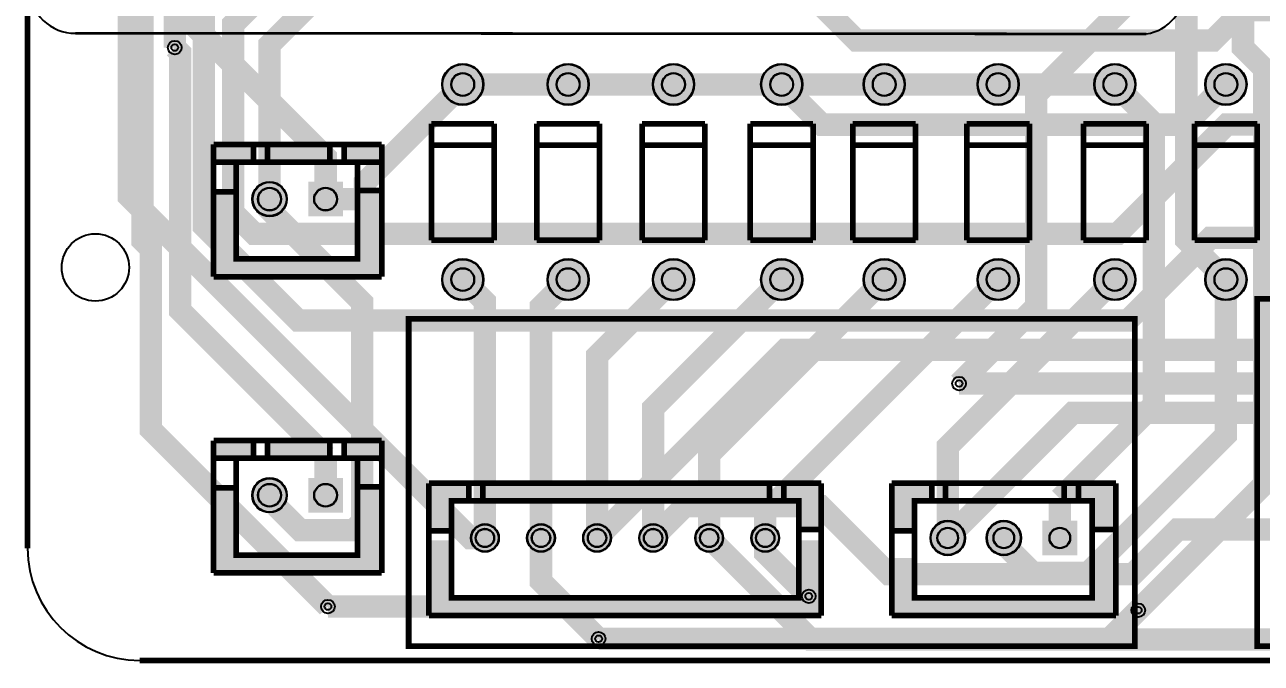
# Model space of a CAD drawing. Header units: millimetres. Extents: x -129 to 154, y 15 to 100.
# Drawn here: x 13.1 to 68.3, y 14.7 to 43.2 of the extents above; entities that cross this region are included whole.
import ezdxf

# ---------------------------------------------------------------- set-up
doc = ezdxf.new("R2010")
doc.units = ezdxf.units.MM
for name, color, linetype, true_color in [('BoardOutLine', 7, 'Continuous', 0xff00ff), ('BottomLayer', 7, 'Continuous', 0x0000ff), ('BottomSolderMaskLayer', 7, 'Continuous', 0xaa00ff), ('Document', 7, 'Continuous', 0xffffff), ('Hole', 7, 'Continuous', 0x222222), ('Multi-Layer', 7, 'Continuous', 0xc0c0c0), ('TopLayer', 7, 'Continuous', 0xff0000), ('TopSilkLayer', 7, 'Continuous', 0xffcc00), ('TopSolderMaskLayer', 7, 'Continuous', 0x800080)]:
    doc.layers.add(name, color=color, linetype=linetype, true_color=true_color)

msp = doc.modelspace()

# ---------------------------------------------------------------- hatches: boundary and pattern name
at = {"layer": 'BottomSolderMaskLayer'}
for points in [[(31.7136652273305, 40.54508509017023, 1), (33.5644653289307, 40.54508509017023, 1)], [(36.41267462534919, 40.54508509017023, 1), (38.26347472694939, 40.54508509017023, 1)], [(41.111684023368106, 40.54508509017023, 1), (42.962484124968306, 40.54508509017023, 1)], [(45.93769367538747, 40.54508509017023, 1), (47.78849377698767, 40.54508509017023, 1)], [(50.50970281940571, 40.54508509017023, 1), (52.36050292100591, 40.54508509017023, 1)], [(55.589712979425975, 40.54508509017023, 1), (57.440513081026175, 40.54508509017023, 1)], [(60.79672339344692, 40.54508509017023, 1), (62.64752349504712, 40.54508509017023, 1)], [(65.74973329946673, 40.54508509017023, 1), (67.60053340106694, 40.54508509017023, 1)], [(23.247459994920007, 35.433070866141634, 1), (24.79826009652021, 35.433070866141634, 1)], [(25.747722824477933, 36.20845778680791), (27.29852292607825, 36.20845778680791), (27.29852292607825, 34.65765768520782), (25.747722824477933, 34.65765768520782)], [(31.7136652273305, 31.84505969011923, 1), (33.5644653289307, 31.84505969011923, 1)], [(36.41267462534919, 31.84505969011923, 1), (38.26347472694939, 31.84505969011923, 1)], [(41.111684023368106, 31.84505969011923, 1), (42.962484124968306, 31.84505969011923, 1)], [(45.93769367538747, 31.84505969011923, 1), (47.78849377698767, 31.84505969011923, 1)], [(50.50970281940571, 31.84505969011923, 1), (52.36050292100591, 31.84505969011923, 1)], [(55.589712979425975, 31.84505969011923, 1), (57.440513081026175, 31.84505969011923, 1)], [(60.79672339344692, 31.84505969011923, 1), (62.64752349504712, 31.84505969011923, 1)], [(65.74973329946673, 31.84505969011923, 1), (67.60053340106694, 31.84505969011923, 1)], [(23.247459994920007, 22.22504445008883, 1), (24.79826009652021, 22.22504445008883, 1)], [(25.747722824477933, 23.00043137075511), (27.29852292607825, 23.00043137075511), (27.29852292607825, 21.449631269154906), (25.747722824477933, 21.449631269154906)], [(53.4938404876811, 20.320040640081174, 1), (55.0446405892813, 20.320040640081174, 1)], [(55.993967487935095, 20.320040640081174, 1), (57.5447675895353, 20.320040640081174, 1)], [(58.493704658377055, 21.095427560747453), (60.044504759977144, 21.095427560747453), (60.044504759977144, 19.544627459147364), (58.493704658377055, 19.544627459147364)], [(33.00314325628665, 20.320040640081174, 1), (34.25314325628665, 20.320040640081174, 1)], [(35.503270256540645, 20.320040640081174, 1), (36.753270256540645, 20.320040640081174, 1)], [(38.002889255778655, 20.320040640081174, 1), (39.252889255778655, 20.320040640081174, 1)], [(40.50327025654042, 20.320040640081174, 1), (41.75327025654042, 20.320040640081174, 1)], [(43.00314325628665, 20.320040640081174, 1), (44.25314325628665, 20.320040640081174, 1)], [(45.50327025654042, 20.320040640081174, 1), (46.75327025654042, 20.320040640081174, 1)]]:
    msp.add_hatch(color=256, dxfattribs=at).paths.add_polyline_path(points)
at = {"layer": 'Document'}
for points in [[(23.323012446024904, 37.87307594615186), (23.323012446024904, 37.09974599949203), (23.30734061468138, 37.08407416814828), (21.522987045974105, 37.08407416814828), (21.522987045974105, 37.87307594615186)], [(23.924206248412474, 37.87307594615186), (23.924206248412474, 37.08407416814828), (26.714935229870434, 37.08407416814828), (26.714935229870434, 37.83114046228093), (26.672999745999505, 37.87307594615186)], [(27.34993649987291, 37.873050546101126), (27.34993649987291, 37.08407416814828), (29.021945643891286, 37.08407416814828), (29.022936245872415, 37.08308356616703), (29.022936245872415, 37.873050546101126)], [(29.022936245872415, 35.83307086614161), (27.972999745999687, 35.83307086614161), (27.972999745999687, 32.783058166116234), (22.57299974599937, 32.783058166116234), (22.57299974599937, 35.71046482092959), (22.52301244602495, 35.783058166116234), (21.522987045974105, 35.75748031496062), (21.522987045974105, 31.97307594615188), (29.022910845821798, 31.97307594615188), (29.022936245872415, 31.973050546101035)], [(23.323012446024904, 24.66504953009894), (23.323012446024904, 23.891719583439112), (23.30734061468138, 23.876047752095474), (21.522987045974105, 23.876047752095474), (21.522987045974105, 24.66504953009894)], [(23.924206248412474, 24.66504953009894), (23.924206248412474, 23.876047752095474), (26.714935229870434, 23.876047752095474), (26.714935229870434, 24.623114046228125), (26.672999745999505, 24.66504953009894)], [(27.34993649987291, 24.66502413004821), (27.34993649987291, 23.876047752095474), (29.021945643891286, 23.876047752095474), (29.022936245872415, 23.87505715011423), (29.022936245872415, 24.66502413004821)], [(29.022936245872415, 22.625044450088808), (27.972999745999687, 22.625044450088808), (27.972999745999687, 19.57503175006343), (22.57299974599937, 19.57503175006343), (22.57299974599937, 22.50243840487667), (22.52301244602495, 22.57503175006343), (21.522987045974105, 22.5494538989077), (21.522987045974105, 18.765049530099077), (29.022910845821798, 18.765049530099077), (29.022936245872415, 18.765024130048232)], [(32.92804165608345, 21.970053340106574), (32.92804165608345, 22.770027940055797), (31.12804165608327, 22.770027940055797), (31.12804165608327, 20.62004064008113), (32.12804165608327, 20.62004064008113), (32.12804165608327, 21.970053340106574)], [(33.52804165608336, 22.770027940055797), (33.52804165608336, 21.970053340106574), (46.328041656083315, 21.970053340106574), (46.328041656083315, 22.770027940055797)], [(46.827990855981625, 21.970053340106574), (46.827990855981625, 22.770002540005066), (48.62799085598181, 22.770002540005066), (48.62799085598181, 20.620015240030398), (47.62796545593096, 20.620015240030398), (47.62796545593096, 21.970053340106574)], [(53.594107188214366, 22.733045466090857), (51.81610363220739, 22.733045466090857), (51.81610363220739, 20.70104140208275), (52.70510541021076, 20.70104140208275), (52.70510541021076, 21.971043942087817), (53.594107188214366, 21.971043942087817)], [(60.07112014224026, 22.733045466090857), (61.72212344424702, 22.733045466090857), (61.72212344424702, 20.70104140208275), (60.70612141224274, 20.70104140208275), (60.70612141224274, 21.971043942087817), (60.07112014224026, 21.971043942087817)], [(32.178028956057915, 20.22004064008115), (31.12804165608327, 20.22004064008115), (31.12804165608327, 16.87002794005582), (48.62804165608327, 16.87002794005582), (48.62804165608327, 20.22004064008115), (47.62804165608327, 20.22004064008115), (47.62804165608327, 17.670027940055775), (32.178028956057915, 17.670027940055775)], [(51.81610363220739, 19.431038862077685), (51.81610363220739, 16.891033782067552), (61.72212344424702, 16.891033782067552), (61.72212344424702, 19.431038862077685), (60.70612141224274, 19.431038862077685), (60.70612141224274, 17.653035306070592), (52.83210566421144, 17.653035306070592), (52.83210566421144, 19.431038862077685)]]:
    msp.add_hatch(color=256, dxfattribs=at).paths.add_polyline_path(points)
at = {"layer": 'Multi-Layer'}
for points in [[(31.739065278130603, 40.54508509017023, 1), (33.5390652781306, 40.54508509017023, 1)], [(36.43807467614929, 40.54508509017023, 1), (38.23807467614929, 40.54508509017023, 1)], [(41.13708407416821, 40.54508509017023, 1), (42.937084074168204, 40.54508509017023, 1)], [(45.96309372618757, 40.54508509017023, 1), (47.76309372618757, 40.54508509017023, 1)], [(50.53510287020581, 40.54508509017023, 1), (52.33510287020581, 40.54508509017023, 1)], [(55.61511303022608, 40.54508509017023, 1), (57.415113030226074, 40.54508509017023, 1)], [(60.82212344424702, 40.54508509017023, 1), (62.622123444247016, 40.54508509017023, 1)], [(65.77513335026683, 40.54508509017023, 1), (67.57513335026684, 40.54508509017023, 1)], [(23.27286004572011, 35.433070866141634, 1), (24.77286004572011, 35.433070866141634, 1)], [(25.77312674625341, 36.18305816611621), (27.273126746253638, 36.18305816611621), (27.273126746253638, 34.683058166116325), (25.77312674625341, 34.683058166116325)], [(31.739065278130603, 31.84505969011923, 1), (33.5390652781306, 31.84505969011923, 1)], [(36.43807467614929, 31.84505969011923, 1), (38.23807467614929, 31.84505969011923, 1)], [(41.13708407416821, 31.84505969011923, 1), (42.937084074168204, 31.84505969011923, 1)], [(45.96309372618757, 31.84505969011923, 1), (47.76309372618757, 31.84505969011923, 1)], [(50.53510287020581, 31.84505969011923, 1), (52.33510287020581, 31.84505969011923, 1)], [(55.61511303022608, 31.84505969011923, 1), (57.415113030226074, 31.84505969011923, 1)], [(60.82212344424702, 31.84505969011923, 1), (62.622123444247016, 31.84505969011923, 1)], [(65.77513335026683, 31.84505969011923, 1), (67.57513335026684, 31.84505969011923, 1)], [(23.27286004572011, 22.22504445008883, 1), (24.77286004572011, 22.22504445008883, 1)], [(25.77312674625341, 22.97503175006341), (27.273126746253638, 22.97503175006341), (27.273126746253638, 21.47503175006341), (25.77312674625341, 21.47503175006341)], [(53.5192405384812, 20.320040640081174, 1), (55.0192405384812, 20.320040640081174, 1)], [(56.019367538735196, 20.320040640081174, 1), (57.519367538735196, 20.320040640081174, 1)], [(58.519100838201666, 21.070027940055752), (60.019100838201666, 21.070027940055752), (60.019100838201666, 19.570027940055866), (58.519100838201666, 19.570027940055866)], [(33.02814325628665, 20.320040640081174, 1), (34.22814325628665, 20.320040640081174, 1)], [(35.528270256540644, 20.320040640081174, 1), (36.72827025654065, 20.320040640081174, 1)], [(38.02788925577865, 20.320040640081174, 1), (39.227889255778656, 20.320040640081174, 1)], [(40.52827025654042, 20.320040640081174, 1), (41.72827025654042, 20.320040640081174, 1)], [(43.02814325628665, 20.320040640081174, 1), (44.22814325628665, 20.320040640081174, 1)], [(45.52827025654042, 20.320040640081174, 1), (46.72827025654042, 20.320040640081174, 1)]]:
    msp.add_hatch(color=256, dxfattribs=at).paths.add_polyline_path(points)
at = {"layer": 'TopSolderMaskLayer'}
for points in [[(31.7136652273305, 40.54508509017023, 1), (33.5644653289307, 40.54508509017023, 1)], [(36.41267462534919, 40.54508509017023, 1), (38.26347472694939, 40.54508509017023, 1)], [(41.111684023368106, 40.54508509017023, 1), (42.962484124968306, 40.54508509017023, 1)], [(45.93769367538747, 40.54508509017023, 1), (47.78849377698767, 40.54508509017023, 1)], [(50.50970281940571, 40.54508509017023, 1), (52.36050292100591, 40.54508509017023, 1)], [(55.589712979425975, 40.54508509017023, 1), (57.440513081026175, 40.54508509017023, 1)], [(60.79672339344692, 40.54508509017023, 1), (62.64752349504712, 40.54508509017023, 1)], [(65.74973329946673, 40.54508509017023, 1), (67.60053340106694, 40.54508509017023, 1)], [(23.247459994920007, 35.433070866141634, 1), (24.79826009652021, 35.433070866141634, 1)], [(25.747722824477933, 36.20845778680791), (27.29852292607825, 36.20845778680791), (27.29852292607825, 34.65765768520782), (25.747722824477933, 34.65765768520782)], [(31.7136652273305, 31.84505969011923, 1), (33.5644653289307, 31.84505969011923, 1)], [(36.41267462534919, 31.84505969011923, 1), (38.26347472694939, 31.84505969011923, 1)], [(41.111684023368106, 31.84505969011923, 1), (42.962484124968306, 31.84505969011923, 1)], [(45.93769367538747, 31.84505969011923, 1), (47.78849377698767, 31.84505969011923, 1)], [(50.50970281940571, 31.84505969011923, 1), (52.36050292100591, 31.84505969011923, 1)], [(55.589712979425975, 31.84505969011923, 1), (57.440513081026175, 31.84505969011923, 1)], [(60.79672339344692, 31.84505969011923, 1), (62.64752349504712, 31.84505969011923, 1)], [(65.74973329946673, 31.84505969011923, 1), (67.60053340106694, 31.84505969011923, 1)], [(23.247459994920007, 22.22504445008883, 1), (24.79826009652021, 22.22504445008883, 1)], [(25.747722824477933, 23.00043137075511), (27.29852292607825, 23.00043137075511), (27.29852292607825, 21.449631269154906), (25.747722824477933, 21.449631269154906)], [(53.4938404876811, 20.320040640081174, 1), (55.0446405892813, 20.320040640081174, 1)], [(55.993967487935095, 20.320040640081174, 1), (57.5447675895353, 20.320040640081174, 1)], [(58.493704658377055, 21.095427560747453), (60.044504759977144, 21.095427560747453), (60.044504759977144, 19.544627459147364), (58.493704658377055, 19.544627459147364)], [(33.00314325628665, 20.320040640081174, 1), (34.25314325628665, 20.320040640081174, 1)], [(35.503270256540645, 20.320040640081174, 1), (36.753270256540645, 20.320040640081174, 1)], [(38.002889255778655, 20.320040640081174, 1), (39.252889255778655, 20.320040640081174, 1)], [(40.50327025654042, 20.320040640081174, 1), (41.75327025654042, 20.320040640081174, 1)], [(43.00314325628665, 20.320040640081174, 1), (44.25314325628665, 20.320040640081174, 1)], [(45.50327025654042, 20.320040640081174, 1), (46.75327025654042, 20.320040640081174, 1)]]:
    msp.add_hatch(color=256, dxfattribs=at).paths.add_polyline_path(points)

# ---------------------------------------------------------------- linework, layer by layer
at = {"layer": 'BoardOutLine', "const_width": 0.25400050800101603}
for points in [[(13.230251460503041, 19.859029718059332), (13.230251460503041, 80.85902971805945)], [(125.73025146050304, 14.859029718059332), (18.23025146050304, 14.859029718059332)]]:
    msp.add_lwpolyline(points, dxfattribs=at)
at = {"layer": 'BoardOutLine'}
msp.add_arc((18.23025146050304, 19.859029718059332), 5, 180.00000000000017, 270, dxfattribs=at)
at = {"layer": 'BottomLayer', "const_width": 1}
for points in [[(62.76438912877825, 17.097561595123125), (68.37678435356884, 22.7099568199136), (68.37678435356884, 41.250215900431726), (67.43825247650489, 42.18874777749545), (67.43825247650489, 69.01628143256278), (68.52232664465328, 70.10035560071117), (70.66329692659383, 70.10035560071117), (76.19212598425202, 75.62918465836935), (78.02829565659135, 75.62918465836935), (79.11160782321576, 76.71249682499365), (79.11160782321576, 80.36172212344422), (76.92237744475483, 82.55095250190493), (57.732639065278136, 82.55095250190493), (54.40624841249678, 79.22456184912357)], [(66.67523495046999, 31.845085090170073), (64.90993141986291, 33.610388620777144), (64.90993141986291, 68.33124206248408), (67.98232156464314, 71.40363220726442), (69.93126746253506, 71.40363220726442), (73.6602489204979, 75.13261366522727), (73.6602489204979, 80.89918719837442)], [(23.902565405130872, 78.52783845567683), (20.34884429768863, 74.9741173482347), (20.34884429768863, 64.19687579375159), (18.352908305816527, 62.2009398018796), (18.352908305816527, 33.59083058166118), (18.728321056642244, 33.21541783083558), (18.728321056642244, 25.15826771653542), (26.623672847345688, 17.262915925831862)], [(62.93558547117095, 60.754914909829836), (62.93558547117095, 44.81714503428998), (58.21701803403607, 40.09857759715521), (58.21701803403607, 30.65026670053328), (54.775565151130195, 27.208813817627515)], [(26.523342646685478, 37.18392176784346), (26.523342646685478, 37.304064008127966), (20.017881635763388, 43.80952501904994), (20.017881635763388, 52.06936753873504), (20.085191770383517, 52.13667767335528)], [(19.794361188722405, 42.1917957835916), (20.03083566167129, 41.9553213106426), (20.03083566167129, 30.468402336804616), (26.523342646685478, 23.97589535179054)], [(46.86319532639072, 40.545110490220964), (51.43520447040896, 40.545110490220964)], [(51.43520447040896, 40.545110490220964), (56.51521463042923, 40.545110490220964)], [(59.26908813817636, 22.070891541783), (63.45755651511308, 26.259359918719838), (63.45755651511308, 38.80977901955805), (61.72222504445017, 40.545110490220964)], [(26.523342646685478, 35.43309626619248), (26.523342646685478, 37.18392176784346)], [(24.022961645923488, 22.225069850139676), (24.022961645923488, 22.03075946151887), (25.38059436118874, 20.6731267462535), (27.768453136906373, 20.6731267462535), (28.157073914147986, 21.061747523495), (28.157073914147986, 30.813081026161967), (24.022961645923488, 34.94719329438658), (24.022961645923488, 35.43309626619248)], [(32.639166878333754, 31.845085090170073), (33.6282448564898, 30.856007112014254), (33.6282448564898, 20.320066040132133)], [(37.33817627635244, 31.845085090170073), (36.1283718567438, 30.635280670561315), (36.1283718567438, 20.320066040132133)], [(38.62799085598181, 20.320066040132133), (38.62799085598181, 28.435890271780522), (42.03718567437136, 31.845085090170073)], [(41.1283718567438, 20.320066040132133), (41.1283718567438, 26.110261620523147), (46.86319532639072, 31.845085090170073)], [(51.43520447040896, 31.845085090170073), (43.6282448564898, 24.03812547625091), (43.6282448564898, 20.320066040132133)], [(46.1283718567438, 20.320066040132133), (46.1283718567438, 21.45824231648453), (56.51521463042923, 31.845085090170073)], [(61.72222504445017, 31.845085090170073), (54.26934213868435, 24.392202184404255), (54.26934213868435, 20.320066040132133)], [(66.67523495046999, 31.845085090170073), (66.67523495046999, 24.91442722885438), (60.52893065786134, 18.768122936245845), (58.056997713995315, 18.768122936245845), (56.76946913893835, 20.055651511302926), (56.76946913893835, 20.320066040132133)], [(26.523342646685478, 22.225069850139676), (26.523342646685478, 23.97589535179054)], [(43.6282448564898, 20.320066040132133), (48.152501905003874, 15.795808991617946), (70.9378714757429, 15.795808991617946), (78.33792227584468, 23.1958597917195), (78.33792227584468, 24.029235458470794)], [(59.26908813817636, 20.320066040132133), (59.26908813817636, 22.070891541783)], [(38.696570993141904, 15.82374904749804), (36.1283718567438, 18.39194818389626), (36.1283718567438, 20.320066040132133)], [(46.1283718567438, 20.320066040132133), (46.1283718567438, 19.66118872237746), (48.071983743967394, 17.717576835153636)]]:
    msp.add_lwpolyline(points, dxfattribs=at)
at = {"layer": 'BottomSolderMaskLayer'}
for centre, radius in [((32.6390652781306, 40.54508509017023), 0.9254000508001016), ((37.33807467614929, 40.54508509017023), 0.9254000508001016), ((42.037084074168206, 40.54508509017023), 0.9254000508001016), ((46.86309372618757, 40.54508509017023), 0.9254000508001016), ((51.43510287020581, 40.54508509017023), 0.9254000508001016), ((56.515113030226075, 40.54508509017023), 0.9254000508001016), ((61.72212344424702, 40.54508509017023), 0.9254000508001016), ((66.67513335026683, 40.54508509017023), 0.9254000508001016), ((32.6390652781306, 40.54513589027181), 0.5141111393333897), ((37.33807467614929, 40.54513589027181), 0.5141111393333897), ((42.037084074168206, 40.54513589027181), 0.5141111393333897), ((46.86309372618757, 40.54513589027181), 0.5141111393333897), ((51.43510287020581, 40.54513589027181), 0.5141111393333897), ((56.515113030226075, 40.54513589027181), 0.5141111393333897), ((61.72212344424702, 40.54513589027181), 0.5141111393333897), ((66.67513335026683, 40.54513589027181), 0.5141111393333897), ((24.02286004572011, 35.433070866141634), 0.7754000508001018), ((24.022987045974105, 35.433070866141634), 0.5169333672000678), ((26.523114046228102, 35.433070866141634), 0.5169333672000678), ((32.6390652781306, 31.84505969011923), 0.9254000508001016), ((37.33807467614929, 31.84505969011923), 0.9254000508001016), ((42.037084074168206, 31.84505969011923), 0.9254000508001016), ((46.86309372618757, 31.84505969011923), 0.9254000508001016), ((51.43510287020581, 31.84505969011923), 0.9254000508001016), ((56.515113030226075, 31.84505969011923), 0.9254000508001016), ((61.72212344424702, 31.84505969011923), 0.9254000508001016), ((66.67513335026683, 31.84505969011923), 0.9254000508001016), ((32.6390652781306, 31.845008890017652), 0.5141111393333897), ((37.33807467614929, 31.845008890017652), 0.5141111393333897), ((42.037084074168206, 31.845008890017652), 0.5141111393333897), ((46.86309372618757, 31.845008890017652), 0.5141111393333897), ((51.43510287020581, 31.845008890017652), 0.5141111393333897), ((56.515113030226075, 31.845008890017652), 0.5141111393333897), ((61.72212344424702, 31.845008890017652), 0.5141111393333897), ((66.67513335026683, 31.845008890017652), 0.5141111393333897), ((24.02286004572011, 22.22504445008883), 0.7754000508001018), ((24.022987045974105, 22.22504445008883), 0.5169333672000678), ((26.523114046228102, 22.22504445008883), 0.5169333672000678), ((54.2692405384812, 20.320040640081174), 0.7754000508001018), ((56.769367538735196, 20.320040640081174), 0.7754000508001018), ((33.62814325628665, 20.320040640081174), 0.6250000000000001), ((33.62801625603265, 20.320040640081174), 0.41666666666666674), ((36.128270256540645, 20.320040640081174), 0.6250000000000001), ((36.128016256032424, 20.320040640081174), 0.41666666666666674), ((38.627889255778655, 20.320040640081174), 0.6250000000000001), ((38.628016256032424, 20.320040640081174), 0.41666666666666674), ((41.12827025654042, 20.320040640081174), 0.6250000000000001), ((41.12801625603265, 20.320040640081174), 0.41666666666666674), ((43.62814325628665, 20.320040640081174), 0.6250000000000001), ((43.62801625603265, 20.320040640081174), 0.41666666666666674), ((46.12827025654042, 20.320040640081174), 0.6250000000000001), ((46.128016256032424, 20.320040640081174), 0.41666666666666674), ((54.2691135382272, 20.320040640081174), 0.4652531606138482), ((56.7691135382272, 20.320040640081174), 0.4652531606138482), ((59.269113538226975, 20.320040640081174), 0.4652531606138482)]:
    msp.add_circle(centre, radius, dxfattribs=at)
at = {"layer": 'Hole'}
for centre in [(19.794259588519253, 42.19177038354064), (54.77546355092704, 27.208788417576784), (48.07188214376424, 17.71755143510279), (26.623571247142536, 17.262890525781017), (62.764287528575096, 17.097536195072394), (38.69646939293875, 15.823723647447196)]:
    msp.add_circle(centre, 0.15250190500381003, dxfattribs=at)
at = {"layer": 'Multi-Layer'}
for centre, radius in [((19.794259588519253, 42.19177038354064), 0.30500381000762006), ((32.6390652781306, 40.54508509017023), 0.9000000000000001), ((37.33807467614929, 40.54508509017023), 0.9000000000000001), ((42.037084074168206, 40.54508509017023), 0.9000000000000001), ((46.86309372618757, 40.54508509017023), 0.9000000000000001), ((51.43510287020581, 40.54508509017023), 0.9000000000000001), ((56.515113030226075, 40.54508509017023), 0.9000000000000001), ((61.72212344424702, 40.54508509017023), 0.9000000000000001), ((66.67513335026683, 40.54508509017023), 0.9000000000000001), ((32.6390652781306, 40.54513589027181), 0.5), ((37.33807467614929, 40.54513589027181), 0.5), ((42.037084074168206, 40.54513589027181), 0.5), ((46.86309372618757, 40.54513589027181), 0.5), ((51.43510287020581, 40.54513589027181), 0.5), ((56.515113030226075, 40.54513589027181), 0.5), ((61.72212344424702, 40.54513589027181), 0.5), ((66.67513335026683, 40.54513589027181), 0.5), ((24.02286004572011, 35.433070866141634), 0.7500000000000001), ((24.022987045974105, 35.433070866141634), 0.5), ((26.523114046228102, 35.433070866141634), 0.5), ((16.256032512065076, 32.385064770129475), 1.5000000000000002), ((32.6390652781306, 31.84505969011923), 0.9000000000000001), ((37.33807467614929, 31.84505969011923), 0.9000000000000001), ((42.037084074168206, 31.84505969011923), 0.9000000000000001), ((46.86309372618757, 31.84505969011923), 0.9000000000000001), ((51.43510287020581, 31.84505969011923), 0.9000000000000001), ((56.515113030226075, 31.84505969011923), 0.9000000000000001), ((61.72212344424702, 31.84505969011923), 0.9000000000000001), ((66.67513335026683, 31.84505969011923), 0.9000000000000001), ((32.6390652781306, 31.845008890017652), 0.5), ((37.33807467614929, 31.845008890017652), 0.5), ((42.037084074168206, 31.845008890017652), 0.5), ((46.86309372618757, 31.845008890017652), 0.5), ((51.43510287020581, 31.845008890017652), 0.5), ((56.515113030226075, 31.845008890017652), 0.5), ((61.72212344424702, 31.845008890017652), 0.5), ((66.67513335026683, 31.845008890017652), 0.5), ((54.77546355092704, 27.208788417576784), 0.30500381000762006), ((24.02286004572011, 22.22504445008883), 0.7500000000000001), ((24.022987045974105, 22.22504445008883), 0.5), ((26.523114046228102, 22.22504445008883), 0.5), ((54.2692405384812, 20.320040640081174), 0.7500000000000001), ((56.769367538735196, 20.320040640081174), 0.7500000000000001), ((33.62814325628665, 20.320040640081174), 0.6000000000000001), ((33.62801625603265, 20.320040640081174), 0.4), ((36.128270256540645, 20.320040640081174), 0.6000000000000001), ((36.128016256032424, 20.320040640081174), 0.4), ((38.627889255778655, 20.320040640081174), 0.6000000000000001), ((38.628016256032424, 20.320040640081174), 0.4), ((41.12827025654042, 20.320040640081174), 0.6000000000000001), ((41.12801625603265, 20.320040640081174), 0.4), ((43.62814325628665, 20.320040640081174), 0.6000000000000001), ((43.62801625603265, 20.320040640081174), 0.4), ((46.12827025654042, 20.320040640081174), 0.6000000000000001), ((46.128016256032424, 20.320040640081174), 0.4), ((54.2691135382272, 20.320040640081174), 0.4500127000254001), ((56.7691135382272, 20.320040640081174), 0.4500127000254001), ((59.269113538226975, 20.320040640081174), 0.4500127000254001), ((48.07188214376424, 17.71755143510279), 0.30500381000762006), ((26.623571247142536, 17.262890525781017), 0.30500381000762006), ((62.764287528575096, 17.097536195072394), 0.30500381000762006), ((38.69646939293875, 15.823723647447196), 0.30500381000762006)]:
    msp.add_circle(centre, radius, dxfattribs=at)
at = {"layer": 'TopLayer', "const_width": 1}
for points in [[(53.82611125222252, 84.48567437134875), (125.93482346964697, 84.48567437134875), (129.89900939801896, 80.52148844297687), (129.89900939801896, 24.15064770129527), (126.44460248920495, 20.69624079248149), (64.52181864363729, 20.69624079248149), (62.53172466344927, 18.706146812293582), (51.637896875793786, 18.706146812293582), (48.6091948183896, 21.734848869697657), (42.543154686309435, 21.734848869697657), (41.1283718567438, 20.320066040132133)], [(33.6282448564898, 20.320066040132133), (32.975971551943076, 20.320066040132133), (17.744069088138303, 35.55196850393702), (17.744069088138303, 68.26316992633986), (22.260960121920334, 72.78006096012189), (23.65059690119392, 72.78006096012189)], [(123.98206756413515, 49.881915163830286), (96.23733807467625, 49.881915163830286), (81.02067564135132, 34.66525273050547), (81.02067564135132, 34.2885699771399), (75.44561849123716, 28.71351282702551), (47.0214376428753, 28.71351282702551), (38.62799085598181, 20.320066040132133)], [(19.794361188722405, 42.1917957835916), (19.794361188722405, 45.82095504191011), (21.31963423926868, 47.346228092456045)], [(70.23124206248417, 33.528092456184936), (70.0549657099316, 33.70436880873763), (65.98816357632722, 33.70436880873763), (62.29931419862828, 30.015519431038797), (25.30287020574042, 30.015519431038797), (21.096113792227698, 34.22227584455163), (21.096113792227698, 44.29949199898397), (22.90307340614686, 46.10645161290313), (32.64475488950984, 46.10645161290313)], [(75.23505207010408, 42.06250952501898), (71.93558547117095, 38.763042926085745), (66.7146050292099, 38.763042926085745), (61.83271526543058, 33.881153162306305), (23.3460502921007, 33.881153162306305), (22.397866395732763, 34.829337058674014), (22.397866395732763, 43.22557785115566), (23.241402082804143, 44.06911353822704)], [(25.781407162814276, 44.06911353822704), (24.022961645923488, 42.31066802133603), (24.022961645923488, 35.43309626619248)], [(48.641452882905924, 44.06911353822704), (50.20533401066814, 42.50523241046483), (66.08900177800365, 42.50523241046483), (67.43926847853686, 43.85549911099815), (81.06207772415564, 43.85549911099815), (82.85506731013447, 42.06250952501898)], [(32.639166878333754, 40.545110490220964), (28.273914147828464, 36.179857759715446), (28.273914147828464, 35.43309626619248)], [(37.33817627635244, 40.545110490220964), (32.639166878333754, 40.545110490220964)], [(42.03718567437136, 40.545110490220964), (37.33817627635244, 40.545110490220964)], [(46.86319532639072, 40.545110490220964), (42.03718567437136, 40.545110490220964)], [(66.67523495046999, 40.545110490220964), (66.65542291084603, 40.545110490220964), (64.86471932943869, 38.75440690881385), (48.65389890779784, 38.75440690881385), (46.86319532639072, 40.545110490220964)], [(61.72222504445017, 40.545110490220964), (56.51521463042923, 40.545110490220964)], [(26.523342646685478, 35.43309626619248), (28.273914147828464, 35.43309626619248)], [(83.07503175006354, 27.5204724409449), (83.02575565151142, 27.569748539497027), (80.29779019558055, 27.569748539497027), (79.93685547371092, 27.208813817627515), (54.775565151130195, 27.208813817627515)], [(90.63230886461793, 25.896393192786263), (82.55763271526553, 25.896393192786263), (82.18602997205994, 26.26799593599185), (80.83728727457469, 26.26799593599185), (80.46568453136888, 25.896393192786263), (59.84566929133871, 25.896393192786263), (54.26934213868435, 20.320066040132133)], [(48.071983743967394, 17.717576835153636), (47.61732283464562, 17.262915925831862), (26.623672847345688, 17.262915925831862)], [(62.76438912877825, 17.097561595123125), (61.490576581153164, 15.82374904749804), (38.696570993141904, 15.82374904749804)]]:
    msp.add_lwpolyline(points, dxfattribs=at)
at = {"layer": 'TopSilkLayer'}
for points, const_width in [([(15.366522733045485, 42.831445262890384), (63.11912623825242, 42.79921259842513)], 0.11988823977647957), ([(34.03906527813069, 38.795072390144696), (31.23906527813051, 38.795072390144696)], 0.25400050800101603), ([(31.23906527813051, 38.795072390144696), (31.23906527813051, 33.595072390144765)], 0.25400050800101603), ([(34.03906527813069, 38.795072390144696), (34.03906527813069, 33.595072390144765)], 0.25400050800101603), ([(38.73807467614938, 38.795072390144696), (35.93807467614943, 38.795072390144696)], 0.25400050800101603), ([(35.93807467614943, 38.795072390144696), (35.93807467614943, 33.595072390144765)], 0.25400050800101603), ([(38.73807467614938, 38.795072390144696), (38.73807467614938, 33.595072390144765)], 0.25400050800101603), ([(43.4370840741683, 38.795072390144696), (40.637084074168115, 38.795072390144696)], 0.25400050800101603), ([(40.637084074168115, 38.795072390144696), (40.637084074168115, 33.595072390144765)], 0.25400050800101603), ([(43.4370840741683, 38.795072390144696), (43.4370840741683, 33.595072390144765)], 0.25400050800101603), ([(48.263093726187435, 38.795072390144696), (45.46309372618748, 38.795072390144696)], 0.25400050800101603), ([(45.46309372618748, 38.795072390144696), (45.46309372618748, 33.595072390144765)], 0.25400050800101603), ([(48.263093726187435, 38.795072390144696), (48.263093726187435, 33.595072390144765)], 0.25400050800101603), ([(52.8351028702059, 38.795072390144696), (50.03510287020572, 38.795072390144696)], 0.25400050800101603), ([(50.03510287020572, 38.795072390144696), (50.03510287020572, 33.595072390144765)], 0.25400050800101603), ([(52.8351028702059, 38.795072390144696), (52.8351028702059, 33.595072390144765)], 0.25400050800101603), ([(57.915113030226166, 38.795072390144696), (55.115113030225984, 38.795072390144696)], 0.25400050800101603), ([(55.115113030225984, 38.795072390144696), (55.115113030225984, 33.595072390144765)], 0.25400050800101603), ([(57.915113030226166, 38.795072390144696), (57.915113030226166, 33.595072390144765)], 0.25400050800101603), ([(63.12212344424688, 38.795072390144696), (60.32212344424693, 38.795072390144696)], 0.25400050800101603), ([(60.32212344424693, 38.795072390144696), (60.32212344424693, 33.595072390144765)], 0.25400050800101603), ([(63.12212344424688, 38.795072390144696), (63.12212344424688, 33.595072390144765)], 0.25400050800101603), ([(68.0751333502667, 38.795072390144696), (65.27513335026674, 38.795072390144696)], 0.25400050800101603), ([(65.27513335026674, 38.795072390144696), (65.27513335026674, 33.595072390144765)], 0.25400050800101603), ([(68.0751333502667, 38.795072390144696), (68.0751333502667, 33.595072390144765)], 0.25400050800101603), ([(21.522987045974105, 37.87307594615186), (29.02301244602495, 37.87307594615186)], 0.25400050800101603), ([(21.522987045974105, 31.97307594615188), (21.522987045974105, 37.87307594615186)], 0.25400050800101603), ([(23.30734061468138, 37.87307594615186), (23.30734061468138, 37.08407416814828)], 0.25400050800101603), ([(23.924206248412474, 37.87307594615186), (23.924206248412474, 37.08407416814828)], 0.25400050800101603), ([(26.714935229870434, 37.873050546101126), (26.714935229870434, 37.08407416814828)], 0.25400050800101603), ([(27.34993649987291, 37.873050546101126), (27.34993649987291, 37.08407416814828)], 0.25400050800101603), ([(29.022936245872415, 31.973050546101035), (29.022936245872415, 37.873050546101126)], 0.25400050800101603), ([(34.03906527813069, 37.83581407162808), (31.23906527813051, 37.83581407162808)], 0.25400050800101603), ([(38.73807467614938, 37.83581407162808), (35.93807467614943, 37.83581407162808)], 0.25400050800101603), ([(43.4370840741683, 37.83581407162808), (40.637084074168115, 37.83581407162808)], 0.25400050800101603), ([(48.263093726187435, 37.83581407162808), (45.46309372618748, 37.83581407162808)], 0.25400050800101603), ([(52.8351028702059, 37.83581407162808), (50.03510287020572, 37.83581407162808)], 0.25400050800101603), ([(57.915113030226166, 37.83581407162808), (55.115113030225984, 37.83581407162808)], 0.25400050800101603), ([(63.12212344424688, 37.83581407162808), (60.32212344424693, 37.83581407162808)], 0.25400050800101603), ([(68.0751333502667, 37.83581407162808), (65.27513335026674, 37.83581407162808)], 0.25400050800101603), ([(22.60599441198883, 37.08407416814828), (21.522987045974105, 37.08407416814828)], 0.25400050800101603), ([(27.940005080009996, 37.08407416814828), (29.022936245872415, 37.08407416814828)], 0.25400050800101603), ([(21.522987045974105, 35.75748031496062), (22.525984251968566, 35.75748031496062)], 0.25400050800101603), ([(28.0199644399288, 35.81407162814321), (29.022936245872415, 35.81407162814321)], 0.25400050800101603), ([(34.03906527813069, 33.595072390144765), (31.23906527813051, 33.595072390144765)], 0.25400050800101603), ([(38.73807467614938, 33.595072390144765), (35.93807467614943, 33.595072390144765)], 0.25400050800101603), ([(43.4370840741683, 33.595072390144765), (40.637084074168115, 33.595072390144765)], 0.25400050800101603), ([(48.263093726187435, 33.595072390144765), (45.46309372618748, 33.595072390144765)], 0.25400050800101603), ([(52.8351028702059, 33.595072390144765), (50.03510287020572, 33.595072390144765)], 0.25400050800101603), ([(57.915113030226166, 33.595072390144765), (55.115113030225984, 33.595072390144765)], 0.25400050800101603), ([(63.12212344424688, 33.595072390144765), (60.32212344424693, 33.595072390144765)], 0.25400050800101603), ([(68.0751333502667, 33.595072390144765), (65.27513335026674, 33.595072390144765)], 0.25400050800101603), ([(21.522987045974105, 31.97307594615188), (29.02301244602495, 31.97307594615188)], 0.25400050800101603), ([(21.522987045974105, 24.66504953009894), (29.02301244602495, 24.66504953009894)], 0.25400050800101603), ([(21.522987045974105, 18.765049530099077), (21.522987045974105, 24.66504953009894)], 0.25400050800101603), ([(23.30734061468138, 24.66504953009894), (23.30734061468138, 23.876047752095474)], 0.25400050800101603), ([(23.924206248412474, 24.66504953009894), (23.924206248412474, 23.876047752095474)], 0.25400050800101603), ([(26.714935229870434, 24.66502413004821), (26.714935229870434, 23.876047752095474)], 0.25400050800101603), ([(27.34993649987291, 24.66502413004821), (27.34993649987291, 23.876047752095474)], 0.25400050800101603), ([(29.022936245872415, 18.765024130048232), (29.022936245872415, 24.66502413004821)], 0.25400050800101603), ([(22.60599441198883, 23.876047752095474), (21.522987045974105, 23.876047752095474)], 0.25400050800101603), ([(27.940005080009996, 23.876047752095474), (29.022936245872415, 23.876047752095474)], 0.25400050800101603), ([(21.522987045974105, 22.5494538989077), (22.525984251968566, 22.5494538989077)], 0.25400050800101603), ([(28.0199644399288, 22.606045212090407), (29.022936245872415, 22.606045212090407)], 0.25400050800101603), ([(31.12801625603265, 22.760045720091398), (48.62804165608327, 22.760045720091398)], 0.25400050800101603), ([(31.12801625603265, 16.86004572009142), (31.12801625603265, 22.760045720091398)], 0.25400050800101603), ([(32.9123698247397, 22.760045720091398), (32.9123698247397, 21.971043942087817)], 0.25400050800101603), ([(33.52923545847102, 22.760045720091398), (33.52923545847102, 21.971043942087817)], 0.25400050800101603), ([(46.3199898399796, 22.760045720091398), (46.3199898399796, 21.971043942087817)], 0.25400050800101603), ([(46.954991109982075, 22.760045720091398), (46.954991109982075, 21.971043942087817)], 0.25400050800101603), ([(48.62801625603265, 16.860020320040576), (48.62801625603265, 22.760020320040667)], 0.25400050800101603), ([(51.769113538226975, 22.760045720091398), (61.7691135382272, 22.760045720091398)], 0.25400050800101603), ([(51.769113538226975, 16.86004572009142), (51.769113538226975, 22.760045720091398)], 0.25400050800101603), ([(53.55346710693425, 22.760045720091398), (53.55346710693425, 21.971043942087817)], 0.25400050800101603), ([(54.17033274066557, 22.760045720091398), (54.17033274066557, 21.971043942087817)], 0.25400050800101603), ([(59.46106172212353, 22.760020320040667), (59.46106172212353, 21.971043942087817)], 0.25400050800101603), ([(60.09606299212601, 22.760020320040667), (60.09606299212601, 21.971043942087817)], 0.25400050800101603), ([(61.76908813817636, 16.860020320040576), (61.76908813817636, 22.760020320040667)], 0.25400050800101603), ([(31.12801625603265, 20.644450088900157), (32.131013462026885, 20.644450088900157)], 0.25400050800101603), ([(47.62504445008881, 20.70104140208275), (48.62801625603265, 20.70104140208275)], 0.25400050800101603), ([(51.769113538226975, 20.644450088900157), (52.772110744221436, 20.644450088900157)], 0.25400050800101603), ([(60.766090932181896, 20.70104140208275), (61.76908813817636, 20.70104140208275)], 0.25400050800101603), ([(21.522987045974105, 18.765049530099077), (29.02301244602495, 18.765049530099077)], 0.25400050800101603), ([(31.12801625603265, 16.86004572009142), (48.62804165608327, 16.86004572009142)], 0.25400050800101603), ([(51.769113538226975, 16.86004572009142), (61.7691135382272, 16.86004572009142)], 0.25400050800101603)]:
    msp.add_lwpolyline(points, dxfattribs=dict(at, const_width=const_width))
at = {"layer": 'TopSilkLayer', "const_width": 0.25400050800101603}
for points in [[(22.53302006604008, 37.08407416814828), (27.93992887985769, 37.08407416814828), (27.93992887985769, 32.76606553213105), (22.53302006604008, 32.76606553213105), (22.53302006604008, 37.08407416814828)], [(68.07213614427224, 30.98806197612396), (130.42926085852173, 30.98806197612396), (130.42926085852173, 15.494030988061922), (68.07213614427224, 15.494030988061922), (68.07213614427224, 30.98806197612396)], [(30.22606045212092, 30.099060198120355), (62.611125222250394, 30.099060198120355), (62.611125222250394, 15.494030988061922), (30.22606045212092, 15.494030988061922), (30.22606045212092, 30.099060198120355)], [(22.53302006604008, 23.876047752095474), (27.93992887985769, 23.876047752095474), (27.93992887985769, 19.558039116078135), (22.53302006604008, 19.558039116078135), (22.53302006604008, 23.876047752095474)], [(32.13804927609863, 21.971043942087817), (47.6249682499365, 21.971043942087817), (47.6249682499365, 17.653035306070592), (32.13804927609863, 17.653035306070592), (32.13804927609863, 21.971043942087817)], [(52.77914655829318, 21.971043942087817), (60.70624841249696, 21.971043942087817), (60.70624841249696, 17.653035306070592), (52.77914655829318, 17.653035306070592), (52.77914655829318, 21.971043942087817)]]:
    msp.add_lwpolyline(points, close=True, dxfattribs=at)
at = {"layer": 'TopSilkLayer'}
for centre, start, end in [((15.335026669959007, 44.83119724701487), 179.99944378956707, 270.90233304252246), ((62.82475570684346, 44.777430480822886), 278.4638436387933, 1.723762748556112)]:
    msp.add_arc(centre, 2, start, end, dxfattribs=at)
at = {"layer": 'TopSolderMaskLayer'}
for centre, radius in [((32.6390652781306, 40.54508509017023), 0.9254000508001016), ((37.33807467614929, 40.54508509017023), 0.9254000508001016), ((42.037084074168206, 40.54508509017023), 0.9254000508001016), ((46.86309372618757, 40.54508509017023), 0.9254000508001016), ((51.43510287020581, 40.54508509017023), 0.9254000508001016), ((56.515113030226075, 40.54508509017023), 0.9254000508001016), ((61.72212344424702, 40.54508509017023), 0.9254000508001016), ((66.67513335026683, 40.54508509017023), 0.9254000508001016), ((32.6390652781306, 40.54513589027181), 0.5141111393333897), ((37.33807467614929, 40.54513589027181), 0.5141111393333897), ((42.037084074168206, 40.54513589027181), 0.5141111393333897), ((46.86309372618757, 40.54513589027181), 0.5141111393333897), ((51.43510287020581, 40.54513589027181), 0.5141111393333897), ((56.515113030226075, 40.54513589027181), 0.5141111393333897), ((61.72212344424702, 40.54513589027181), 0.5141111393333897), ((66.67513335026683, 40.54513589027181), 0.5141111393333897), ((24.02286004572011, 35.433070866141634), 0.7754000508001018), ((24.022987045974105, 35.433070866141634), 0.5169333672000678), ((26.523114046228102, 35.433070866141634), 0.5169333672000678), ((32.6390652781306, 31.84505969011923), 0.9254000508001016), ((37.33807467614929, 31.84505969011923), 0.9254000508001016), ((42.037084074168206, 31.84505969011923), 0.9254000508001016), ((46.86309372618757, 31.84505969011923), 0.9254000508001016), ((51.43510287020581, 31.84505969011923), 0.9254000508001016), ((56.515113030226075, 31.84505969011923), 0.9254000508001016), ((61.72212344424702, 31.84505969011923), 0.9254000508001016), ((66.67513335026683, 31.84505969011923), 0.9254000508001016), ((32.6390652781306, 31.845008890017652), 0.5141111393333897), ((37.33807467614929, 31.845008890017652), 0.5141111393333897), ((42.037084074168206, 31.845008890017652), 0.5141111393333897), ((46.86309372618757, 31.845008890017652), 0.5141111393333897), ((51.43510287020581, 31.845008890017652), 0.5141111393333897), ((56.515113030226075, 31.845008890017652), 0.5141111393333897), ((61.72212344424702, 31.845008890017652), 0.5141111393333897), ((66.67513335026683, 31.845008890017652), 0.5141111393333897), ((24.02286004572011, 22.22504445008883), 0.7754000508001018), ((24.022987045974105, 22.22504445008883), 0.5169333672000678), ((26.523114046228102, 22.22504445008883), 0.5169333672000678), ((54.2692405384812, 20.320040640081174), 0.7754000508001018), ((56.769367538735196, 20.320040640081174), 0.7754000508001018), ((33.62814325628665, 20.320040640081174), 0.6250000000000001), ((33.62801625603265, 20.320040640081174), 0.41666666666666674), ((36.128270256540645, 20.320040640081174), 0.6250000000000001), ((36.128016256032424, 20.320040640081174), 0.41666666666666674), ((38.627889255778655, 20.320040640081174), 0.6250000000000001), ((38.628016256032424, 20.320040640081174), 0.41666666666666674), ((41.12827025654042, 20.320040640081174), 0.6250000000000001), ((41.12801625603265, 20.320040640081174), 0.41666666666666674), ((43.62814325628665, 20.320040640081174), 0.6250000000000001), ((43.62801625603265, 20.320040640081174), 0.41666666666666674), ((46.12827025654042, 20.320040640081174), 0.6250000000000001), ((46.128016256032424, 20.320040640081174), 0.41666666666666674), ((54.2691135382272, 20.320040640081174), 0.4652531606138482), ((56.7691135382272, 20.320040640081174), 0.4652531606138482), ((59.269113538226975, 20.320040640081174), 0.4652531606138482)]:
    msp.add_circle(centre, radius, dxfattribs=at)

doc.saveas('drawing.dxf')
